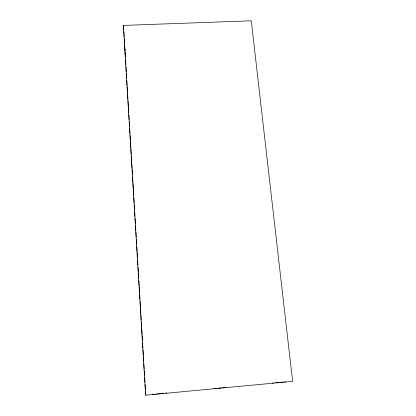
<?xml version="1.0" encoding="UTF-8"?>
<svg xmlns="http://www.w3.org/2000/svg" width="416" height="416" viewBox="0 0 416 416"><rect width="100%" height="100%" fill="white"/><g stroke="black" fill="none" stroke-linecap="round" stroke-linejoin="round"><path stroke-width="0.62" d="M152.464 394.389L152.485 394.061M152.417 394.066L152.396 394.404L155.054 394.144M145.626 395.2L123.375 25.423L251.285 20.8L292.625 381.342L145.626 395.2L145.501 391.17M156.348 394.025L159.578 393.718M160.503 393.64L163.623 393.344M213.71 388.627L216.934 388.315M218.192 388.201L221.4 387.899M222.643 387.774L225.883 387.478M272.589 383.074L273.889 382.949M275.735 382.777L278.881 382.481M280.114 382.361L283.28 382.07M284.471 381.95L285.797 381.831M166.057 392.782L166.114 393.11M165.989 392.787L166.046 393.11M125.148 53.18L125.424 55.744M124.904 49.13L125.039 50.398M125.242 52.291L125.445 54.189M123.375 25.423L123.776 30.363M123.854 31.658L124.166 36.847M124.285 38.792L124.597 43.976M124.675 45.271L125.024 51.111M125.081 52.021L125.414 57.59M125.533 59.535L125.845 64.724M125.96 66.669L126.272 71.854M126.35 73.148L126.667 78.338M126.781 80.283L127.093 85.467M127.171 86.762L127.525 92.596M127.603 93.896L127.915 99.081M128.029 101.026L128.341 106.21M128.419 107.51L128.731 112.694M128.851 114.639L129.163 119.829M129.277 121.774L129.589 126.958M129.667 128.253L129.984 133.442M130.099 135.387L130.411 140.572M130.489 141.866L130.842 147.701M130.92 149.001L131.232 154.185M131.347 156.13L131.659 161.314M131.737 162.614L132.09 168.449M132.168 169.744L132.48 174.928M132.595 176.873L132.912 182.062M132.99 183.357L133.338 189.192M133.416 190.492L133.728 195.676M133.848 197.621L134.16 202.805M134.274 204.75L134.586 209.94M134.664 211.234L134.976 216.419M135.096 218.364L135.408 223.553M135.522 225.498L135.834 230.682M135.912 231.977L136.23 237.167M136.344 239.112L136.656 244.296M136.776 246.241L137.088 251.425M137.166 252.725L137.478 257.91M137.592 259.854L137.904 265.044M138.024 266.989L138.336 272.173M138.414 273.468L138.726 278.658M138.84 280.602L139.157 285.787M139.235 287.082L139.584 292.916M139.662 294.216L139.974 299.4M140.093 301.345L140.405 306.53M140.483 307.83L140.832 313.664M140.91 314.959L141.222 320.143M141.341 322.088L141.653 327.278M141.731 328.572L142.08 334.407M142.163 335.707L142.475 340.891M142.589 342.836L142.901 348.02M143.021 349.965L143.333 355.155M143.411 356.45L143.723 361.634M143.837 363.579L144.149 368.768M144.269 370.713L144.539 375.248M144.659 377.192L144.971 382.382M145.085 384.327L145.402 389.511"/></g></svg>
